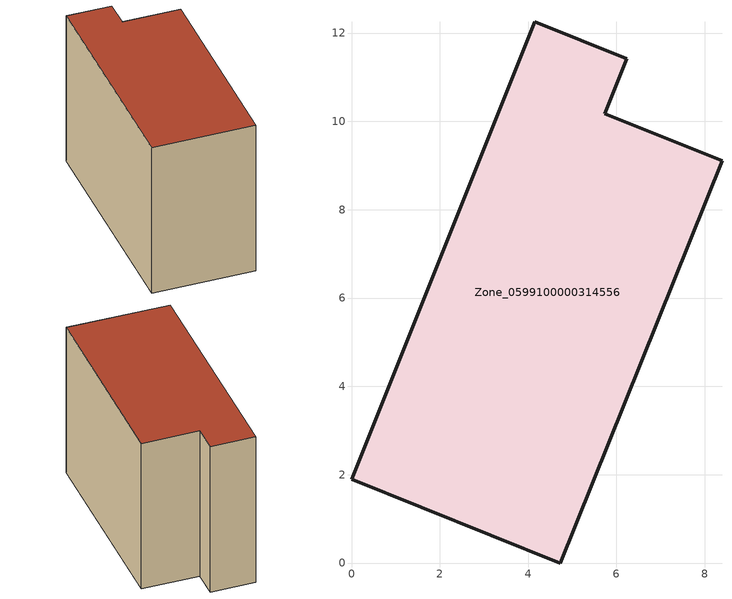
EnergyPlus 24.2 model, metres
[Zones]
Zone_0599100000314556
 floor ground (C_G): 0,1.9 4.15,12.25 6.23,11.42 5.73,10.17 8.39,9.11 4.73,0 z0.46
 wall outside (C_F): 4.15,12.25 0,1.9 4.73,0 8.39,9.11 5.73,10.17 6.23,11.42 4.15,12.25 z0.46:8.6
 roof outside (C_R): 0,1.9 4.73,0 8.39,9.11 5.73,10.17 6.23,11.42 4.15,12.25 z8.6
[BUILDING]
Pand.0599100000314556: North Axis=0; Terrain=City; Loads Convergence Tolerance Value=0.04; Temperature Convergence Tolerance Value=0.4; Solar Distribution=FullExterior; Maximum Number of Warmup Days=25; Minimum Number of Warmup Days=1
[Site:Location]
Rotterdam.The.Hague.AP_ZH_NLD Design_Conditions: Latitude=51.96; Longitude=4.45; Time Zone=1; Elevation=-4.5
[SITE:GROUNDTEMPERATURE:BUILDINGSURFACE]
18, 18, 18, 18, 18, 18, 18, 18, 18, 18, 18, 18
[MATERIAL] Thermal Absorptance=0.9; Solar Absorptance=0.7; Visible Absorptance=0.7
Name | Roughness | Thickness | Conductivity | Density | Specific Heat
G.TI.1975-1991 | MediumSmooth | 0.15 | 0.288461 | 540 | 1210
F.TI.1975-1991 | Rough | 0.3 | 0.230769 | 1920 | 840
R.TI.1975-1991 | MediumRough | 0.2 | 0.153846 | 1500 | 1000
[CONSTRUCTION]
C_G: G.TI.1975-1991
C_F: F.TI.1975-1991
C_R: R.TI.1975-1991
[ZONE]
Zone_0599100000314556: Type=1; Multiplier=1; Ceiling Height=Autocalculate; Volume=Autocalculate; Floor Area=autocalculate; Part of Total Floor Area=Yes
[ZONEINFILTRATION:DESIGNFLOWRATE]
Infil_Zone_0599100000314556: Zone or ZoneList or Space or SpaceList=Zone_0599100000314556; Schedule=AlwaysOn; Design Flow Rate Calculation Method=Flow/Area; Flow Rate per Floor Area=0.003; Constant Term Coefficient=1; Temperature Term Coefficient=0; Velocity Term Coefficient=0; Velocity Squared Term Coefficient=0
[HVACTEMPLATE:ZONE:IDEALLOADSAIRSYSTEM]
Zone_0599100000314556: Maximum Heating Supply Air Temperature=50; Minimum Cooling Supply Air Temperature=13; Maximum Heating Supply Air Humidity Ratio=0.0156; Minimum Cooling Supply Air Humidity Ratio=0.0077; Heating Limit=NoLimit; Cooling Limit=NoLimit; Dehumidification Control Type=ConstantSensibleHeatRatio; Cooling Sensible Heat Ratio=0.7; Dehumidification Setpoint=60; Humidification Control Type=None; Humidification Setpoint=30; Outdoor Air Method=None; Outdoor Air Flow Rate per Person=0.00944; Outdoor Air Flow Rate per Zone Floor Area=0; Outdoor Air Flow Rate per Zone=0; Demand Controlled Ventilation Type=None; Outdoor Air Economizer Type=NoEconomizer; Heat Recovery Type=None; Sensible Heat Recovery Effectiveness=0.7; Latent Heat Recovery Effectiveness=0.65
[ZONECONTROL:THERMOSTAT]
ThermostatControl_Zone_0599100000314556: Zone or ZoneList=Zone_0599100000314556; Control Type Schedule=DualSetpointControlType; Control 1=Thermostat_Zone_0599100000314556; Temperature Difference Between Cutout And Setpoint=0
[THERMOSTATSETPOINT:DUALSETPOINT]
Thermostat_Zone_0599100000314556: Heating Setpoint Temperature Schedule=HeatingSetpoint_Zone_0599100000314556; Cooling Setpoint Temperature Schedule=CoolingSetpoint_Zone_0599100000314556
[SCHEDULE:COMPACT]
HeatingSetpoint_Zone_0599100000314556: Through: 12/31, For: AllDays, Until: 24:00, 21
CoolingSetpoint_Zone_0599100000314556: Through: 12/31, For: AllDays, Until: 24:00, 24
DualSetpointControlType: Through: 12/31, For: AllDays, Until: 24:00, 4
AlwaysOn: Through: 12/31, For: AllDays, Until: 24:00, 1
